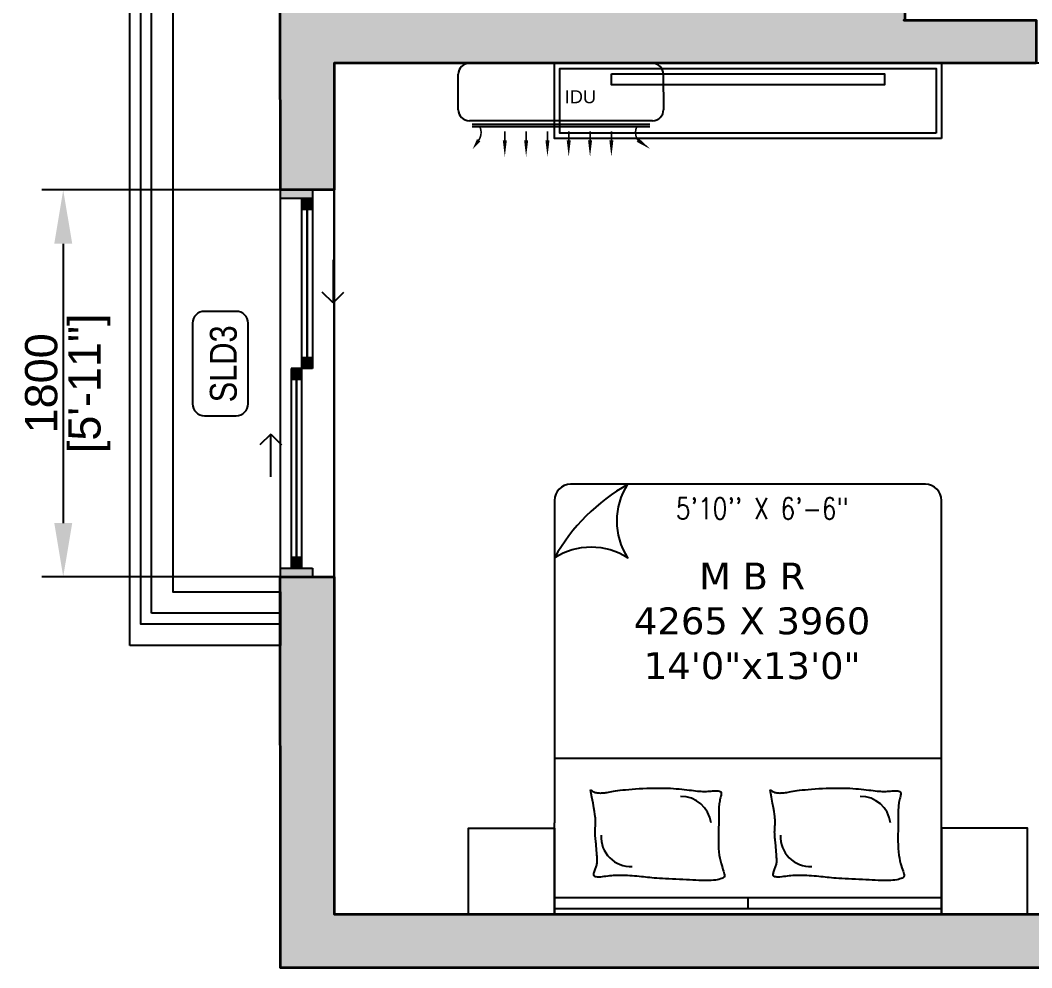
# Model space of a CAD drawing. Header units: millimetres. Extents: x 46985 to 60368, y 184712 to 204375.
# Drawn here: x 46985 to 51689, y 185726 to 190136 of the extents above; entities that cross this region are included whole.
import ezdxf
from ezdxf.enums import TextEntityAlignment as Align

# ---------------------------------------------------------------- set-up
doc = ezdxf.new("R2010")
doc.units = ezdxf.units.MM
for name, color, linetype in [('A-AC', 252, 'Continuous'), ('A-Bed Furniture', 253, 'Continuous'), ('A-Bed Side Table', 253, 'Continuous'), ('A-Dimensions', 4, 'Continuous'), ('A-Door', 11, 'Continuous'), ('A-Elevation 10', 8, 'Continuous'), ('A-Furniture', 8, 'Continuous'), ('A-Hatch', 252, 'Continuous'), ('A-Railing', 6, 'Continuous'), ('A-Room Boundary', 44, 'Continuous'), ('A-Text Main', 44, 'Continuous'), ('A-TV', 253, 'Continuous'), ('A-TV Unit', 252, 'Continuous')]:
    doc.layers.add(name, color=color, linetype=linetype)
doc.layers.add('A-Wall', color=240, linetype='Continuous', lineweight=35)
doc.styles.add('2024-08-29_TOWER-A$0$simplex-0.8', font='simplex.shx', dxfattribs={"width": 0.8})
doc.styles.add('3.5BHK EAST_UN-1$0$grid_text', font='verdana.ttf')
doc.styles.add('3BHK  WEST_UN-2$0$2024-08-30_TOWER-C$0$simplex-0.8', font='simplex.shx', dxfattribs={"width": 0.8})
doc.styles.add('3BHK  WEST_UN-2$0$AMISH', font='arial.ttf')
doc.styles.add('ARIAL', font='ARIALN.TTF')
doc.styles.add('S', font='arial.ttf', dxfattribs={"height": 150})
doc.dimstyles.new('DIMSMALL', dxfattribs={"dimtxt": 150, "dimasz": 250, "dimexe": 100, "dimexo": 100, "dimgap": 25, "dimtad": 1, "dimdec": 0, "dimzin": 0, "dimdsep": 46, "dimtxsty": 'S', "dimcen": 0, "dimdle": 100, "dimclrd": 8, "dimclre": 8, "dimclrt": 256, "dimazin": 0, "dimtfac": 1, "dimtdec": 0, "dimtix": 1, "dimtmove": 0, "dimatfit": 3, "dimldrblk": '12_DatumFilled', "dimfxl": 1, "dimtolj": 1, "dimtzin": 0, "dimlwd": -1, "dimlwe": -1, "dimarcsym": 0})

# ---------------------------------------------------------------- blocks, each defined once
blk = doc.blocks.new('3BHK  WEST_UN-2$0$2024-08-30_TOWER-C$0$king size bed')
at = {"layer": 'A-Bed Furniture'}
for p, q in [((0.825, 2), (-0.825, 2)), ((-0.9, 1.925), (-0.9, 0.425)), ((0.9, 0), (0.9, 1.925)), ((-0.9, 0.725), (0.9, 0.725)), ((-0.9, 0), (-0.9, 0.425)), ((0.9, 0.075), (-0.9, 0.075)), ((0, 0.075), (0, 0.025)), ((0, 0.075), (0, 0.075))]:
    blk.add_line(p, q, dxfattribs=at)
blk.add_lwpolyline([(-0.9, 1.6586, -0.292894), (-0.5586, 1.6586, -0.292894), (-0.5586, 2, 0.136668)], format="xyb", close=True, dxfattribs=at)
for points in [[(-0.7317, 0.5787), (-0.7264, 0.5744), (-0.7213, 0.571), (-0.7162, 0.5684), (-0.7111, 0.5664), (-0.7061, 0.5651), (-0.7012, 0.5642), (-0.6963, 0.5637), (-0.6914, 0.5635), (-0.6866, 0.5634), (-0.6818, 0.5635), (-0.6768, 0.5638), (-0.6717, 0.5642), (-0.6663, 0.5648), (-0.6607, 0.5656), (-0.6547, 0.5665), (-0.6482, 0.5675), (-0.6412, 0.5687), (-0.6335, 0.5701), (-0.6252, 0.5715), (-0.6161, 0.573), (-0.606, 0.5745), (-0.595, 0.576), (-0.5828, 0.5775), (-0.5695, 0.5789), (-0.5549, 0.5803), (-0.5392, 0.5815), (-0.5227, 0.5827), (-0.5057, 0.5837), (-0.4883, 0.5846), (-0.4708, 0.5853), (-0.4535, 0.5858), (-0.4365, 0.5862), (-0.4202, 0.5864), (-0.4044, 0.5863), (-0.3893, 0.5861), (-0.3746, 0.5857), (-0.3605, 0.5852), (-0.3468, 0.5844), (-0.3335, 0.5835), (-0.3207, 0.5825), (-0.3082, 0.5813), (-0.2962, 0.58), (-0.2845, 0.5786), (-0.2734, 0.5772), (-0.2628, 0.5759), (-0.2528, 0.5746), (-0.2434, 0.5735), (-0.2347, 0.5725), (-0.2266, 0.5718), (-0.2191, 0.5712), (-0.2121, 0.5708), (-0.2053, 0.5707), (-0.1987, 0.5707), (-0.1922, 0.5708), (-0.1856, 0.5712), (-0.1788, 0.5716), (-0.1717, 0.5722), (-0.1644, 0.5728), (-0.1572, 0.5733), (-0.1503, 0.5736), (-0.1438, 0.5737), (-0.138, 0.5733), (-0.1331, 0.5723), (-0.1292, 0.5707), (-0.1265, 0.5684), (-0.125, 0.5655), (-0.1243, 0.5619), (-0.1245, 0.5577), (-0.1252, 0.5531), (-0.1263, 0.5481), (-0.1276, 0.5428), (-0.129, 0.5372), (-0.1303, 0.5313), (-0.1315, 0.5253), (-0.1326, 0.5192), (-0.1336, 0.5129), (-0.1344, 0.5065), (-0.135, 0.5), (-0.1355, 0.4935), (-0.1359, 0.4869), (-0.1361, 0.4802), (-0.1362, 0.4734), (-0.1361, 0.4661), (-0.1361, 0.4583), (-0.136, 0.4496), (-0.136, 0.4399), (-0.1361, 0.4291), (-0.1363, 0.4169), (-0.1366, 0.4031), (-0.137, 0.3881), (-0.1373, 0.3722), (-0.1376, 0.3556), (-0.1376, 0.3388), (-0.1372, 0.322), (-0.1365, 0.3055), (-0.1352, 0.2896), (-0.1333, 0.2747), (-0.1309, 0.2608), (-0.1281, 0.248), (-0.1252, 0.2361), (-0.1221, 0.2253), (-0.1191, 0.2155), (-0.1163, 0.2068), (-0.1137, 0.1992), (-0.1117, 0.1927), (-0.1101, 0.1871), (-0.1093, 0.1824), (-0.1091, 0.1785), (-0.1097, 0.1751), (-0.1113, 0.1723), (-0.1138, 0.1697), (-0.1175, 0.1675), (-0.1222, 0.1653), (-0.1281, 0.1633), (-0.135, 0.1615), (-0.1427, 0.1599), (-0.1514, 0.1585), (-0.1607, 0.1573), (-0.1708, 0.1564), (-0.1814, 0.1559), (-0.1926, 0.1556), (-0.2043, 0.1557), (-0.2165, 0.1559), (-0.2293, 0.1564), (-0.2427, 0.1571), (-0.2567, 0.1578), (-0.2713, 0.1586), (-0.2866, 0.1594), (-0.3025, 0.1602), (-0.3188, 0.1609), (-0.3353, 0.1617), (-0.3517, 0.1624), (-0.3678, 0.1632), (-0.3834, 0.164), (-0.3982, 0.1648), (-0.412, 0.1656), (-0.4246, 0.1665), (-0.4362, 0.1674), (-0.4469, 0.1684), (-0.457, 0.1694), (-0.4668, 0.1704), (-0.4763, 0.1715), (-0.486, 0.1725), (-0.4959, 0.1736), (-0.5062, 0.1747), (-0.517, 0.1757), (-0.5279, 0.1767), (-0.539, 0.1776), (-0.5501, 0.1784), (-0.561, 0.1791), (-0.5717, 0.1796), (-0.5819, 0.18), (-0.5916, 0.1802), (-0.6009, 0.1801), (-0.6099, 0.1799), (-0.6186, 0.1796), (-0.6271, 0.179), (-0.6355, 0.1783), (-0.6439, 0.1774), (-0.6524, 0.1765), (-0.6611, 0.1753), (-0.6697, 0.1742), (-0.6782, 0.1732), (-0.6862, 0.1724), (-0.6937, 0.1719), (-0.7004, 0.1719), (-0.7061, 0.1725), (-0.7107, 0.1738), (-0.714, 0.1758), (-0.7161, 0.1786), (-0.7172, 0.1819), (-0.7174, 0.1857), (-0.7169, 0.1898), (-0.7159, 0.1942), (-0.7145, 0.1987), (-0.7128, 0.2031), (-0.7112, 0.2074), (-0.7095, 0.2117), (-0.7078, 0.2158), (-0.7063, 0.2199), (-0.7048, 0.2239), (-0.7035, 0.228), (-0.7025, 0.2321), (-0.7017, 0.2362), (-0.7011, 0.2403), (-0.7009, 0.2446), (-0.7008, 0.249), (-0.701, 0.2536), (-0.7012, 0.2584), (-0.7016, 0.2634), (-0.7021, 0.2687), (-0.7025, 0.2744), (-0.703, 0.2803), (-0.7035, 0.2866), (-0.7039, 0.2931), (-0.7044, 0.2998), (-0.7049, 0.3066), (-0.7054, 0.3135), (-0.706, 0.3204), (-0.7066, 0.3273), (-0.7073, 0.3341), (-0.708, 0.3409), (-0.7088, 0.3476), (-0.7094, 0.3543), (-0.71, 0.361), (-0.7105, 0.3677), (-0.7108, 0.3745), (-0.7109, 0.3813), (-0.7108, 0.3882), (-0.7105, 0.3952), (-0.7101, 0.4023), (-0.7097, 0.4094), (-0.7093, 0.4165), (-0.7091, 0.4237), (-0.7089, 0.431), (-0.709, 0.4383), (-0.7094, 0.4457), (-0.7103, 0.4542), (-0.7116, 0.4646), (-0.7137, 0.4778), (-0.7166, 0.4949), (-0.7205, 0.5168), (-0.7255, 0.5444), (-0.7317, 0.5787)], [(0.1033, 0.5787), (0.1086, 0.5744), (0.1137, 0.571), (0.1188, 0.5684), (0.1239, 0.5664), (0.1289, 0.5651), (0.1338, 0.5642), (0.1387, 0.5637), (0.1436, 0.5635), (0.1484, 0.5634), (0.1532, 0.5635), (0.1582, 0.5638), (0.1633, 0.5642), (0.1687, 0.5648), (0.1743, 0.5656), (0.1803, 0.5665), (0.1868, 0.5675), (0.1938, 0.5687), (0.2015, 0.5701), (0.2098, 0.5715), (0.2189, 0.573), (0.229, 0.5745), (0.24, 0.576), (0.2522, 0.5775), (0.2655, 0.5789), (0.2801, 0.5803), (0.2958, 0.5815), (0.3123, 0.5827), (0.3293, 0.5837), (0.3467, 0.5846), (0.3642, 0.5853), (0.3815, 0.5858), (0.3985, 0.5862), (0.4148, 0.5864), (0.4306, 0.5863), (0.4457, 0.5861), (0.4604, 0.5857), (0.4745, 0.5852), (0.4882, 0.5844), (0.5015, 0.5835), (0.5143, 0.5825), (0.5268, 0.5813), (0.5388, 0.58), (0.5505, 0.5786), (0.5616, 0.5772), (0.5722, 0.5759), (0.5822, 0.5746), (0.5916, 0.5735), (0.6003, 0.5725), (0.6084, 0.5718), (0.6159, 0.5712), (0.6229, 0.5708), (0.6297, 0.5707), (0.6363, 0.5707), (0.6428, 0.5708), (0.6494, 0.5712), (0.6562, 0.5716), (0.6633, 0.5722), (0.6706, 0.5728), (0.6778, 0.5733), (0.6847, 0.5736), (0.6912, 0.5737), (0.697, 0.5733), (0.7019, 0.5723), (0.7058, 0.5707), (0.7085, 0.5684), (0.71, 0.5655), (0.7107, 0.5619), (0.7105, 0.5577), (0.7098, 0.5531), (0.7087, 0.5481), (0.7074, 0.5428), (0.706, 0.5372), (0.7047, 0.5313), (0.7035, 0.5253), (0.7024, 0.5192), (0.7014, 0.5129), (0.7006, 0.5065), (0.7, 0.5), (0.6995, 0.4935), (0.6991, 0.4869), (0.6989, 0.4802), (0.6988, 0.4734), (0.6989, 0.4661), (0.6989, 0.4583), (0.699, 0.4496), (0.699, 0.4399), (0.6989, 0.4291), (0.6987, 0.4169), (0.6984, 0.4031), (0.698, 0.3881), (0.6977, 0.3722), (0.6974, 0.3556), (0.6974, 0.3388), (0.6978, 0.322), (0.6985, 0.3055), (0.6998, 0.2896), (0.7017, 0.2747), (0.7041, 0.2608), (0.7069, 0.248), (0.7098, 0.2361), (0.7129, 0.2253), (0.7159, 0.2155), (0.7187, 0.2068), (0.7213, 0.1992), (0.7233, 0.1927), (0.7249, 0.1871), (0.7257, 0.1824), (0.7259, 0.1785), (0.7253, 0.1751), (0.7237, 0.1723), (0.7212, 0.1697), (0.7175, 0.1675), (0.7128, 0.1653), (0.7069, 0.1633), (0.7, 0.1615), (0.6923, 0.1599), (0.6836, 0.1585), (0.6743, 0.1573), (0.6642, 0.1564), (0.6536, 0.1559), (0.6424, 0.1556), (0.6307, 0.1557), (0.6185, 0.1559), (0.6057, 0.1564), (0.5923, 0.1571), (0.5783, 0.1578), (0.5637, 0.1586), (0.5484, 0.1594), (0.5325, 0.1602), (0.5162, 0.1609), (0.4997, 0.1617), (0.4833, 0.1624), (0.4672, 0.1632), (0.4516, 0.164), (0.4368, 0.1648), (0.423, 0.1656), (0.4104, 0.1665), (0.3988, 0.1674), (0.3881, 0.1684), (0.378, 0.1694), (0.3682, 0.1704), (0.3587, 0.1715), (0.349, 0.1725), (0.3391, 0.1736), (0.3288, 0.1747), (0.318, 0.1757), (0.3071, 0.1767), (0.296, 0.1776), (0.2849, 0.1784), (0.274, 0.1791), (0.2633, 0.1796), (0.2531, 0.18), (0.2434, 0.1802), (0.2341, 0.1801), (0.2251, 0.1799), (0.2164, 0.1796), (0.2079, 0.179), (0.1995, 0.1783), (0.1911, 0.1774), (0.1826, 0.1765), (0.1739, 0.1753), (0.1653, 0.1742), (0.1568, 0.1732), (0.1488, 0.1724), (0.1413, 0.1719), (0.1346, 0.1719), (0.1289, 0.1725), (0.1243, 0.1738), (0.121, 0.1758), (0.1189, 0.1786), (0.1178, 0.1819), (0.1176, 0.1857), (0.1181, 0.1898), (0.1191, 0.1942), (0.1205, 0.1987), (0.1222, 0.2031), (0.1238, 0.2074), (0.1255, 0.2117), (0.1272, 0.2158), (0.1287, 0.2199), (0.1302, 0.2239), (0.1315, 0.228), (0.1325, 0.2321), (0.1333, 0.2362), (0.1339, 0.2403), (0.1341, 0.2446), (0.1342, 0.249), (0.134, 0.2536), (0.1338, 0.2584), (0.1334, 0.2634), (0.1329, 0.2687), (0.1325, 0.2744), (0.132, 0.2803), (0.1315, 0.2866), (0.1311, 0.2931), (0.1306, 0.2998), (0.1301, 0.3066), (0.1296, 0.3135), (0.129, 0.3204), (0.1284, 0.3273), (0.1277, 0.3341), (0.127, 0.3409), (0.1262, 0.3476), (0.1256, 0.3543), (0.125, 0.361), (0.1245, 0.3677), (0.1242, 0.3745), (0.1241, 0.3813), (0.1242, 0.3882), (0.1245, 0.3952), (0.1249, 0.4023), (0.1253, 0.4094), (0.1257, 0.4165), (0.1259, 0.4237), (0.1261, 0.431), (0.126, 0.4383), (0.1256, 0.4457), (0.1247, 0.4542), (0.1234, 0.4646), (0.1213, 0.4778), (0.1184, 0.4949), (0.1145, 0.5168), (0.1095, 0.5444), (0.1033, 0.5787)], [(0.9, 0.025), (-0.9, 0.025)], [(-0.9, 0), (0.9, 0)]]:
    blk.add_lwpolyline(points, dxfattribs=at)
for centre, radius, start, end in [((-0.825, 1.925), 0.075, 90, 180), ((0.825, 1.925), 0.075, 360, 90), ((-0.3124, 0.406), 0.1418, 7.3413, 90.47), ((0.5226, 0.406), 0.1418, 7.3413, 90.47), ((-0.545, 0.3601), 0.1387, 177.3191, 272.6809), ((0.29, 0.3601), 0.1387, 177.3191, 272.6809)]:
    blk.add_arc(centre, radius, start, end, dxfattribs=at)
at = {"layer": 'A-Bed Furniture', "ltscale": 5, "insert": (-0.3357, 1.9373), "char_height": 0.1, "width": 1.163145, "attachment_point": 1, "style": '3BHK  WEST_UN-2$0$2024-08-30_TOWER-C$0$simplex-0.8'}
blk.add_mtext('5\'10\'\' X 6\'-6"', dxfattribs=at)
blk = doc.blocks.new('A$C0c9a3164')
at = {"layer": 'A-Door', "linetype": 'Continuous'}
for points in [[(0.1, 1800), (0.1, 1760), (150.1, 1760), (150.1, 1800)], [(150.1, 1760), (100.1, 1760), (100.1, 1710), (150.1, 1710)], [(100.1, 969.1), (150.1, 969.1), (150.1, 1019.1), (100.1, 1019.1)], [(50.1, 969.1), (50.1, 919.1), (100.1, 919.1), (100.1, 969.1)], [(100.1, 40), (100.1, 90), (50.1, 90), (50.1, 40)], [(0.1, 40), (0.1, 0), (150.1, 0), (150.1, 40)]]:
    blk.add_hatch(color=256, dxfattribs=at).paths.add_polyline_path(points)
for p, q in [((0.1, 1800), (150.1, 1800)), ((0.1, 0), (0.1, 1800)), ((0.1, 1800), (150.1, 1800)), ((0.1, 1760), (0.1, 1800)), ((0.1, 1800), (150.1, 1800)), ((0.1, 1800), (150.1, 1800)), ((150.1, 1800), (250.1, 1800)), ((150.1, 1800), (150.1, 1760)), ((150.1, 1800), (250.1, 1800)), ((250.1, 0), (250.1, 1800)), ((150.1, 1760), (0.1, 1760)), ((100.1, 1710), (100.1, 1760)), ((100.1, 1760), (150.1, 1760)), ((150.1, 1760), (150.1, 1710)), ((150.1, 1710), (100.1, 1710)), ((125.1, 1710), (125.1, 1019.1)), ((245.1, 1474.1), (245.1, 1274.1)), ((245.1, 1274.1), (195.1, 1324.1)), ((245.1, 1274.1), (295.1, 1324.1)), ((100.1, 969.1), (100.1, 1019.1)), ((100.1, 1019.1), (150.1, 1019.1)), ((150.1, 1019.1), (150.1, 969.1)), ((50.1, 969.1), (50.1, 919.1)), ((100.1, 969.1), (50.1, 969.1)), ((150.1, 969.1), (100.1, 969.1)), ((100.1, 919.1), (100.1, 969.1)), ((50.1, 919.1), (100.1, 919.1)), ((75.1, 90), (75.1, 919.1)), ((-44.9, 664.1), (-94.9, 614.1)), ((-44.9, 464.1), (-44.9, 664.1)), ((-44.9, 664.1), (5.1, 614.1)), ((100.1, 90), (50.1, 90)), ((50.1, 90), (50.1, 40)), ((100.1, 40), (100.1, 90)), ((0.1, 40), (150.1, 40)), ((0.1, 0), (0.1, 40)), ((0.1, 0), (150.1, 0)), ((150.1, 0), (0.1, 0)), ((0.1, 0), (150.1, 0)), ((0.1, 0), (150.1, 0)), ((50.1, 40), (100.1, 40)), ((150.1, 40), (150.1, 0)), ((150.1, 0), (250.1, 0)), ((150.1, 0), (250.1, 0))]:
    blk.add_line(p, q, dxfattribs=at)
at = {"layer": 'A-Door', "linetype": 'Continuous', "flags": 128}
for points in [[(125.1, 1710), (125.1, 1019.1), (100.1, 1019.1), (100.1, 1710)], [(150.1, 1710), (150.1, 1019.1), (125.1, 1019.1), (125.1, 1710)], [(75.1, 90), (75.1, 919.1), (50.1, 919.1), (50.1, 90)], [(100.1, 90), (100.1, 919.1), (75.1, 919.1), (75.1, 90)]]:
    blk.add_lwpolyline(points, close=True, dxfattribs=at)
blk = doc.blocks.new('2024-08-29_TOWER-A$0$WNTG')
at = {"layer": 'A-Text Main'}
blk.add_lwpolyline([(-187.8, 246.2), (187.8, 246.2, -0.414214), (242.8, 191.2), (242.8, 43.3, -0.414214), (187.8, -11.7), (-187.8, -11.7, -0.414214), (-242.8, 43.3), (-242.8, 191.2, -0.414214)], format="xyb", close=True, dxfattribs=at)
at = {"layer": 'A-Text Main', "style": '2024-08-29_TOWER-A$0$simplex-0.8', "width": 0.8}
blk.add_attdef('WNTG', text='', height=150, dxfattribs=at).set_placement((-1.6, 43), align=Align.CENTER)
blk = doc.blocks.new('A$Cc487e11b')
at = {"layer": 'A-Bed Side Table'}
blk.add_lwpolyline([(400, 400), (0, 400), (0, 0), (400, 0)], close=True, dxfattribs=at)
blk = doc.blocks.new('3BHK  WEST_UN-2$0$WALL MOUNTED SPLIT AC')
at = {"layer": 'A-AC'}
for p, q in [((18067.15, -8077.46), (18073.71, -8077.46)), ((18065.12, -8113.34), (18065.11, -8079.5)), ((18075.75, -8079.5), (18075.75, -8113.29)), ((18064.01, -8112.84, 0), (18064, -8079.99, 0)), ((18064.41, -8112.84, 0), (18064.41, -8079.99, 0)), ((18073.72, -8115.33), (18067.16, -8115.38))]:
    blk.add_line(p, q, dxfattribs=at)
at = {"layer": 'A-AC', "elevation": 0}
for points in [[(18059.86, -8080.11, 0, 0.75, 0), (18061.51, -8081.22, 0.75, 0.75, 0)], [(18058.43, -8086.05, 0, 0.75, 0), (18061.52, -8086.05, 0.75, 0.75, 0)], [(18058.44, -8089.99, 0, 0.75, 0), (18061.52, -8089.99, 0.75, 0.75, 0)], [(18058.44, -8093.93, 0, 0.75, 0), (18061.52, -8093.93, 0.75, 0.75, 0)], [(18058.44, -8097.86, 0, 0.75, 0), (18061.52, -8097.86, 0.75, 0.75, 0)], [(18058.44, -8101.8, 0, 0.75, 0), (18061.52, -8101.8, 0.75, 0.75, 0)], [(18058.44, -8105.74, 0, 0.75, 0), (18061.52, -8105.74, 0.75, 0.75, 0)], [(18059.87, -8112.95, 0, 0.75, 0), (18061.51, -8110.65, 0.75, 0.75, 0)]]:
    blk.add_lwpolyline(points, format="xyseb", dxfattribs=at)
at = {"layer": 'A-AC', "const_width": 0.3, "elevation": 0}
for points in [[(18061.51, -8081.22, 0.246742), (18063.87, -8081.49, -4.761831)], [(18061.51, -8110.65, -0.246742), (18063.87, -8110.38, 4.761831)]]:
    blk.add_lwpolyline(points, format="xyb", dxfattribs=at)
for points in [[(18061.52, -8086.05), (18063.17, -8086.05)], [(18061.52, -8089.99), (18063.17, -8089.99)], [(18061.52, -8093.93), (18063.17, -8093.93)], [(18061.52, -8097.86), (18063.17, -8097.86)], [(18061.52, -8101.8), (18063.17, -8101.8)], [(18061.52, -8105.74), (18063.17, -8105.74)]]:
    blk.add_lwpolyline(points, dxfattribs=at)
at = {"layer": 'A-AC'}
for centre, start, end in [((18067.15, -8079.5), 90.0082, 180.0082), ((18073.71, -8079.5), 0.0078, 90.0078), ((18067.16, -8113.34), 180.0082, 270.0082), ((18073.71, -8113.29), 270.0078, 0.0078)]:
    blk.add_arc(centre, 2.04, start, end, dxfattribs=at)
at = {"layer": 'A-AC', "style": '3BHK  WEST_UN-2$0$AMISH'}
blk.add_attdef('IDU', text='', height=2.4, rotation=90.0082, dxfattribs=at).set_placement((18070, -8096.33, 0), align=Align.MIDDLE_CENTER)
blk = doc.blocks.new('3.5BHK EAST-UN-5$0$2024-08-29_TOWER-A$0$TV FG')
at = {"layer": 'A-TV'}
blk.add_lwpolyline([(-635, -25), (635, -25), (635, -75), (-635, -75)], close=True, dxfattribs=at)
blk = doc.blocks.new('Unit-1')
at = {"layer": 'A-Hatch', "linetype": 'Continuous'}
h = blk.add_hatch(color=256, dxfattribs=at)
h.dxf.hatch_style = 1
h.paths.add_polyline_path([(-7145, 15335.7), (-6895, 15335.7), (-6895, 16800.1), (-8999.8, 16800.1), (-8999.8, 16550.3), (-7145, 16550.1)])
h.paths.add_polyline_path([(-10800, 15796), (-10800, 12295), (-8145, 12295), (-8145, 12045.7), (-10800, 12045.7), (-10800, 10820), (-11050, 10820), (-11050, 15796)])
h.paths.add_polyline_path([(-5470, 12045.7), (-5270, 12045.7), (-5270, 16550.1), (-4400.1, 16550.1), (-4400.1, 16800.1), (-5470, 16800.1)])
h.paths.add_polyline_path([(-250, 16550.1), (-1050.1, 16550.1), (-1050.1, 16800.1), (0, 16800.1), (0, 16550.1), (0, 13495), (-250, 13495)])
h.paths.add_polyline_path([(-4110, 12295), (-4110, 12045.7), (-250, 12045.7), (-250, 11295.1), (0, 11295.1), (0, 12295)])
h.paths.add_polyline_path([(-3910, 8082.6), (-3910, 6370), (-1440, 6370), (-1440, 6420), (-1240, 6420), (-1240, 6370), (0, 6370), (0, 0), (-250, 0), (-250, 6170), (-4110, 6170), (-4110, 11045.7), (-3910, 11045.7)])
h.paths.add_polyline_path([(-250, 10395.1), (0, 10395.1), (0, 8985.1), (-250, 8985.1)])
h.paths.add_polyline_path([(-3740, 4410), (-6535, 4410), (-6535, 4210), (-3940, 4210), (-3940, 250), (-4840, 250), (-4840, 0), (-3240, 0), (-3240, 250), (-3740, 250)])
h.paths.add_polyline_path([(-7535, 4210), (-8145, 4210), (-10800, 4210), (-10800, 3620.1), (-11050, 3620.1), (-11050.1, 4460.1), (-8145, 4460), (-8145, 4410), (-8150, 4410), (-7535, 4410)])
h.paths.add_polyline_path([(-10800.1, 1820.1), (-10800, 250), (-6535, 250), (-6535, 2135), (-6335, 2135), (-6335, 250), (-5590, 250), (-5590, 0), (-10800, 0), (-11050, 0), (-11050, 250), (-11050.1, 1820.1)])
at = {"layer": 'A-Elevation 10'}
blk.add_lwpolyline([(-11750, 1500.1), (-11750, 11120.1), (-11050, 11120.1), (-11050, 10870.1), (-11550, 10870.1), (-11550, 1750.1), (-11050, 1750.1), (-11050, 1500.1), (-11750, 1500.1)], dxfattribs=at)
at = {"layer": 'A-Railing'}
blk.add_lwpolyline([(-11650, 1650.1), (-11650, 10970.1), (-11050, 10970.1), (-11050, 11020.1), (-11700, 11020.1), (-11700, 1600.1), (-11050, 1600.1), (-11050, 1650.1), (-11650, 1650.1)], dxfattribs=at)
at = {"layer": 'A-Room Boundary', "linetype": 'Continuous'}
blk.add_lwpolyline([(-10800, 250), (-6535, 250), (-6535, 4210), (-10800, 4210)], close=True, dxfattribs=at)
at = {"layer": 'A-TV Unit', "ltscale": 600}
for points in [[(-7975, 3860), (-9775, 3860), (-9775, 4210), (-7975, 4210)], [(-8000, 3885), (-9750, 3885), (-9750, 4185), (-8000, 4185)]]:
    blk.add_lwpolyline(points, close=True, dxfattribs=at)
at = {"layer": 'A-Wall'}
for points in [[(-7535, 4210), (-8145, 4210), (-10800, 4210), (-10800, 3620.1), (-11050, 3620.1), (-11050.1, 4460.1), (-8145, 4460), (-8145, 4410), (-8150, 4410), (-7535, 4410)], [(-10800.1, 1820.1), (-10800, 250), (-6535, 250), (-6535, 2135), (-6335, 2135), (-6335, 250), (-5590, 250), (-5590, 0), (-10800, 0), (-11050, 0), (-11050, 250), (-11050.1, 1820.1)]]:
    blk.add_lwpolyline(points, close=True, dxfattribs=at)
at = {"layer": 'A-AC'}
ref = blk.add_blockref('3BHK  WEST_UN-2$0$WALL MOUNTED SPLIT AC', (-213549.8, -450796.8), dxfattribs=dict(at, xscale=25.17221723757713, yscale=25.17221723757713, zscale=25.17221723757713, rotation=89.99999999999999))
ref.add_attrib('IDU', 'IDU', dxfattribs={"layer": 'A-Furniture', "height": 60.41, "rotation": 0.0082, "style": '3BHK  WEST_UN-2$0$AMISH'}).set_placement((-9654.4, 4053.8, 0), align=Align.MIDDLE_CENTER)
at = {"layer": 'A-Bed Furniture', "ltscale": 600, "xscale": 1000, "yscale": 1000, "zscale": 1000}
blk.add_blockref('3BHK  WEST_UN-2$0$2024-08-30_TOWER-C$0$king size bed', (-8875, 250), dxfattribs=at)
at = {"layer": 'A-Bed Side Table', "linetype": 'Continuous', "xscale": -1, "rotation": 180}
blk.add_blockref('A$Cc487e11b', (-10175, 650), dxfattribs=at)
at = {"layer": 'A-Bed Side Table', "linetype": 'Continuous', "rotation": 180}
blk.add_blockref('A$Cc487e11b', (-7575, 650), dxfattribs=at)
at = {"layer": 'A-Door', "linetype": 'Continuous'}
blk.add_blockref('A$C0c9a3164', (-11050.1, 1820.1), dxfattribs=at)
at = {"layer": 'A-Text Main'}
ref = blk.add_blockref('2024-08-29_TOWER-A$0$WNTG', (-11446.2, 2812.3), dxfattribs=dict(at, xscale=-1, rotation=270))
ref.add_attrib('WNTG', 'SLD3', dxfattribs={"height": 125, "rotation": 90, "style": 'ARIAL'}).set_placement((-11252.8, 2810.7), align=Align.CENTER)
at = {"layer": 'A-TV', "ltscale": 600}
blk.add_blockref('3.5BHK EAST-UN-5$0$2024-08-29_TOWER-A$0$TV FG', (-8875, 4185), dxfattribs=at)
at = {"layer": 'A-Text Main', "linetype": 'Continuous', "insert": (-8855.6, 1613.5), "char_height": 125, "width": 1167.553, "attachment_point": 5, "style": '3.5BHK EAST_UN-1$0$grid_text'}
blk.add_mtext('M B R\\P4265 X 3960\\P14\'0"x13\'0"', dxfattribs=at)
blk = doc.blocks.new('*D44')
at = {"layer": 'A-Dimensions', "color": 8, "transparency": 16777216}
for p, q in [((48344.4, 189346.4), (47084.6, 189346.4)), ((47184.6, 189096.4), (47184.6, 187796.4)), ((48344.3, 187546.4), (47084.6, 187546.4))]:
    blk.add_line(p, q, dxfattribs=at)
for points in [[(47142.9, 189096.4), (47226.3, 189096.4), (47184.6, 189346.4)], [(47142.9, 187796.4), (47226.3, 187796.4), (47184.6, 187546.4)]]:
    blk.add_solid(points, dxfattribs=at)
at = {"layer": 'Defpoints', "color": 0, "transparency": 16777216}
for p in [(48444.4, 189346.4), (47184.6, 187546.4), (48444.3, 187546.4)]:
    blk.add_point(p, dxfattribs=at)
at = {"layer": 'A-Dimensions', "lineweight": 30, "transparency": 16777216, "char_height": 150, "attachment_point": 5, "rotation": 90, "style": 'S'}
for s, insert in [('\\A1;[5\'-11"]', (47305.7, 188446.4)), ('\\A1;1800', (47083, 188446.4))]:
    blk.add_mtext(s, dxfattribs=dict(at, insert=insert))
blk = doc.blocks.new('12_DatumFilled')
at = {"color": 8, "linetype": 'ByBlock'}
blk.add_solid([(0, 0.577), (-1, 0), (0, -0.577)], dxfattribs=at)

msp = doc.modelspace()

# ---------------------------------------------------------------- block references
at = {"linetype": 'Continuous'}
msp.add_blockref('Unit-1', (59244.4, 185726.4), dxfattribs=at)

# ---------------------------------------------------------------- dimensions: what is measured, and where the dimension line sits
at = {"layer": 'A-Dimensions', "lineweight": 30}
dim = msp.add_linear_dim(base=(47184.6, 187546.4), p1=(48444.4, 189346.4), p2=(48444.3, 187546.4), angle=90, dimstyle='DIMSMALL', override={"dimpost": '\\X'}, dxfattribs=at)
dim.commit()
dim.dimension.update_dxf_attribs({"geometry": '*D44', "text_midpoint": (47184.6, 188446.4)})

doc.saveas('drawing.dxf')
